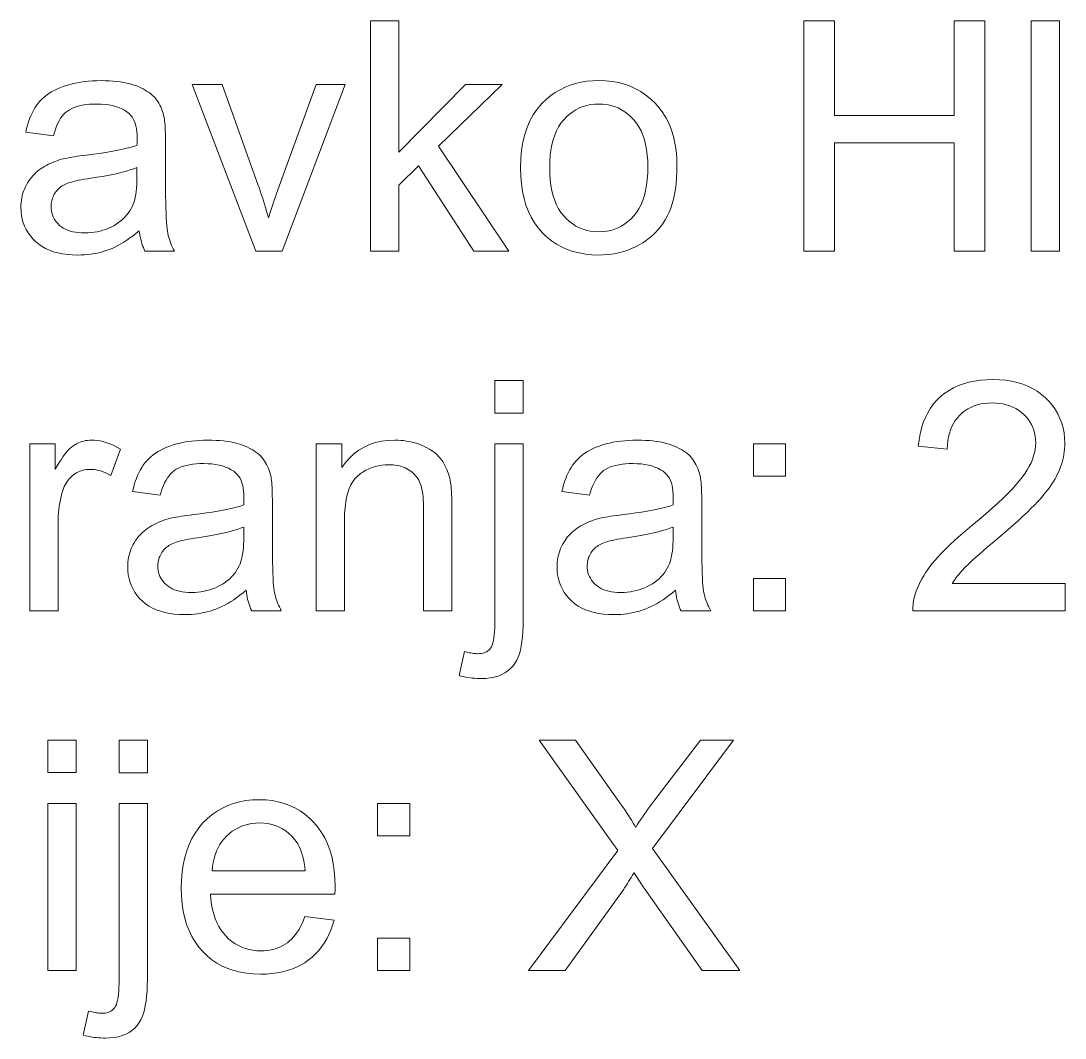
# Model space of a CAD drawing. Extents: x -99 to 297, y 0 to 420.
# Drawn here: x -71.2 to -55.33, y 55.43 to 70.88 of the extents above; entities that cross this region are included whole.
import ezdxf

# ---------------------------------------------------------------- set-up
doc = ezdxf.new("R2010")
doc.units = 0

msp = doc.modelspace()

# ---------------------------------------------------------------- linework, layer by layer
at = {"color": 7, "lineweight": 13}
for points in [[(-65.887, 67.381), (-65.887, 70.881), (-65.457, 70.881), (-65.457, 68.885), (-64.44, 69.917), (-63.884, 69.917), (-64.853, 68.976), (-63.786, 67.381), (-64.316, 67.381), (-65.154, 68.678), (-65.457, 68.386), (-65.457, 67.381)], [(-59.298, 67.381), (-59.298, 70.881), (-58.834, 70.881), (-58.834, 69.444), (-57.015, 69.444), (-57.015, 70.881), (-56.552, 70.881), (-56.552, 67.381), (-57.015, 67.381), (-57.015, 69.031), (-58.834, 69.031), (-58.834, 67.381)], [(-55.845, 67.381), (-55.845, 70.881), (-55.416, 70.881), (-55.416, 67.381)], [(-69.399, 67.694), (-69.447, 67.655), (-69.494, 67.618), (-69.541, 67.583), (-69.587, 67.551), (-69.633, 67.521), (-69.679, 67.493), (-69.724, 67.468), (-69.769, 67.446), (-69.814, 67.425), (-69.859, 67.407), (-69.903, 67.392), (-69.948, 67.377), (-69.994, 67.365), (-70.04, 67.354), (-70.087, 67.345), (-70.135, 67.337), (-70.184, 67.331), (-70.232, 67.327), (-70.282, 67.325), (-70.332, 67.324), (-70.414, 67.326), (-70.492, 67.332), (-70.566, 67.342), (-70.636, 67.357), (-70.702, 67.375), (-70.764, 67.397), (-70.823, 67.424), (-70.877, 67.455), (-70.928, 67.489), (-70.975, 67.528), (-71.017, 67.57), (-71.055, 67.614), (-71.089, 67.661), (-71.118, 67.71), (-71.143, 67.761), (-71.163, 67.814), (-71.179, 67.869), (-71.19, 67.927), (-71.197, 67.987), (-71.199, 68.05), (-71.198, 68.087), (-71.196, 68.123), (-71.191, 68.159), (-71.186, 68.194), (-71.178, 68.228), (-71.169, 68.262), (-71.158, 68.295), (-71.145, 68.327), (-71.13, 68.359), (-71.114, 68.39), (-71.097, 68.42), (-71.078, 68.449), (-71.059, 68.477), (-71.038, 68.503), (-71.016, 68.529), (-70.994, 68.553), (-70.97, 68.576), (-70.945, 68.597), (-70.919, 68.618), (-70.892, 68.637), (-70.864, 68.655), (-70.836, 68.672), (-70.807, 68.689), (-70.777, 68.704), (-70.746, 68.719), (-70.715, 68.732), (-70.683, 68.745), (-70.65, 68.757), (-70.617, 68.768), (-70.583, 68.778), (-70.557, 68.785), (-70.527, 68.791), (-70.496, 68.798), (-70.461, 68.804), (-70.424, 68.811), (-70.385, 68.817), (-70.343, 68.824), (-70.298, 68.83), (-70.251, 68.836), (-70.201, 68.842), (-70.1, 68.855), (-70.004, 68.868), (-69.914, 68.882), (-69.829, 68.896), (-69.749, 68.91), (-69.675, 68.925), (-69.607, 68.941), (-69.544, 68.957), (-69.487, 68.973), (-69.435, 68.99), (-69.434, 69.007), (-69.434, 69.023), (-69.434, 69.038), (-69.433, 69.051), (-69.433, 69.063), (-69.433, 69.073), (-69.433, 69.082), (-69.432, 69.09), (-69.432, 69.097), (-69.432, 69.103), (-69.434, 69.154), (-69.437, 69.201), (-69.443, 69.246), (-69.452, 69.288), (-69.463, 69.326), (-69.476, 69.362), (-69.492, 69.394), (-69.51, 69.423), (-69.531, 69.45), (-69.554, 69.473), (-69.589, 69.5), (-69.626, 69.525), (-69.667, 69.547), (-69.712, 69.566), (-69.759, 69.582), (-69.809, 69.595), (-69.863, 69.605), (-69.92, 69.612), (-69.98, 69.617), (-70.044, 69.618), (-70.103, 69.617), (-70.158, 69.614), (-70.211, 69.609), (-70.261, 69.601), (-70.307, 69.592), (-70.35, 69.58), (-70.39, 69.566), (-70.427, 69.55), (-70.461, 69.532), (-70.491, 69.512), (-70.519, 69.489), (-70.546, 69.463), (-70.571, 69.434), (-70.595, 69.401), (-70.617, 69.365), (-70.637, 69.326), (-70.657, 69.283), (-70.674, 69.237), (-70.69, 69.188), (-70.705, 69.136), (-71.125, 69.193), (-71.113, 69.246), (-71.099, 69.297), (-71.084, 69.346), (-71.067, 69.393), (-71.049, 69.437), (-71.03, 69.48), (-71.009, 69.52), (-70.986, 69.558), (-70.962, 69.595), (-70.936, 69.629), (-70.909, 69.661), (-70.879, 69.692), (-70.847, 69.722), (-70.813, 69.75), (-70.776, 69.776), (-70.737, 69.801), (-70.695, 69.824), (-70.651, 69.846), (-70.605, 69.866), (-70.557, 69.884), (-70.506, 69.901), (-70.454, 69.917), (-70.401, 69.93), (-70.346, 69.942), (-70.289, 69.952), (-70.231, 69.96), (-70.171, 69.966), (-70.109, 69.97), (-70.046, 69.973), (-69.981, 69.974), (-69.918, 69.973), (-69.856, 69.971), (-69.798, 69.967), (-69.741, 69.962), (-69.687, 69.955), (-69.636, 69.947), (-69.587, 69.937), (-69.54, 69.925), (-69.496, 69.912), (-69.454, 69.898), (-69.414, 69.882), (-69.377, 69.865), (-69.342, 69.848), (-69.309, 69.83), (-69.278, 69.811), (-69.249, 69.792), (-69.222, 69.771), (-69.198, 69.75), (-69.176, 69.728), (-69.155, 69.705), (-69.137, 69.682), (-69.12, 69.657), (-69.103, 69.63), (-69.088, 69.603), (-69.074, 69.574), (-69.061, 69.545), (-69.05, 69.513), (-69.039, 69.481), (-69.03, 69.448), (-69.022, 69.413), (-69.018, 69.389), (-69.014, 69.362), (-69.011, 69.331), (-69.008, 69.297), (-69.006, 69.259), (-69.004, 69.218), (-69.002, 69.173), (-69.001, 69.124), (-69, 69.072), (-69, 69.017), (-69, 68.444), (-69, 68.328), (-68.999, 68.222), (-68.998, 68.124), (-68.996, 68.035), (-68.993, 67.955), (-68.99, 67.883), (-68.987, 67.821), (-68.983, 67.767), (-68.978, 67.722), (-68.973, 67.686), (-68.967, 67.654), (-68.96, 67.623), (-68.951, 67.592), (-68.942, 67.561), (-68.932, 67.53), (-68.921, 67.5), (-68.908, 67.47), (-68.894, 67.44), (-68.88, 67.41), (-68.864, 67.381), (-69.313, 67.381), (-69.326, 67.408), (-69.338, 67.437), (-69.349, 67.466), (-69.359, 67.495), (-69.368, 67.526), (-69.376, 67.558), (-69.383, 67.591), (-69.389, 67.624), (-69.395, 67.659)], [(-67.63, 67.381), (-68.594, 69.917), (-68.141, 69.917), (-67.596, 68.398), (-67.579, 68.349), (-67.562, 68.299), (-67.545, 68.249), (-67.528, 68.199), (-67.512, 68.148), (-67.496, 68.096), (-67.48, 68.045), (-67.464, 67.993), (-67.449, 67.94), (-67.434, 67.887), (-67.422, 67.928), (-67.409, 67.971), (-67.396, 68.015), (-67.381, 68.061), (-67.365, 68.108), (-67.349, 68.157), (-67.332, 68.208), (-67.313, 68.26), (-67.294, 68.314), (-67.274, 68.37), (-66.711, 69.917), (-66.269, 69.917), (-67.229, 67.381)], [(-63.605, 68.649), (-63.601, 68.786), (-63.589, 68.916), (-63.569, 69.039), (-63.542, 69.154), (-63.507, 69.262), (-63.464, 69.363), (-63.413, 69.456), (-63.354, 69.542), (-63.287, 69.621), (-63.213, 69.692), (-63.146, 69.746), (-63.077, 69.794), (-63.004, 69.836), (-62.928, 69.873), (-62.85, 69.904), (-62.769, 69.929), (-62.685, 69.949), (-62.598, 69.963), (-62.508, 69.971), (-62.416, 69.974), (-62.313, 69.971), (-62.214, 69.96), (-62.119, 69.943), (-62.028, 69.919), (-61.941, 69.888), (-61.857, 69.851), (-61.777, 69.806), (-61.701, 69.755), (-61.629, 69.696), (-61.561, 69.631), (-61.498, 69.56), (-61.441, 69.484), (-61.392, 69.402), (-61.349, 69.315), (-61.312, 69.223), (-61.282, 69.126), (-61.259, 69.024), (-61.242, 68.916), (-61.232, 68.803), (-61.229, 68.685), (-61.231, 68.589), (-61.235, 68.497), (-61.242, 68.41), (-61.253, 68.327), (-61.266, 68.248), (-61.282, 68.173), (-61.301, 68.102), (-61.323, 68.035), (-61.348, 67.973), (-61.376, 67.915), (-61.407, 67.86), (-61.44, 67.808), (-61.476, 67.758), (-61.515, 67.71), (-61.556, 67.666), (-61.6, 67.623), (-61.647, 67.584), (-61.696, 67.546), (-61.749, 67.511), (-61.803, 67.479), (-61.86, 67.45), (-61.918, 67.423), (-61.976, 67.4), (-62.036, 67.38), (-62.097, 67.363), (-62.158, 67.349), (-62.221, 67.338), (-62.285, 67.33), (-62.35, 67.325), (-62.416, 67.324), (-62.52, 67.327), (-62.62, 67.338), (-62.717, 67.355), (-62.809, 67.379), (-62.897, 67.409), (-62.981, 67.447), (-63.061, 67.491), (-63.137, 67.542), (-63.209, 67.6), (-63.276, 67.665), (-63.339, 67.737), (-63.395, 67.814), (-63.444, 67.897), (-63.486, 67.987), (-63.523, 68.082), (-63.552, 68.183), (-63.575, 68.291), (-63.591, 68.404), (-63.601, 68.524)], [(-63.163, 68.649), (-63.161, 68.554), (-63.154, 68.464), (-63.144, 68.379), (-63.129, 68.298), (-63.11, 68.223), (-63.086, 68.153), (-63.059, 68.087), (-63.027, 68.026), (-62.991, 67.971), (-62.95, 67.92), (-62.907, 67.874), (-62.861, 67.832), (-62.813, 67.796), (-62.763, 67.765), (-62.711, 67.738), (-62.656, 67.716), (-62.599, 67.699), (-62.54, 67.687), (-62.479, 67.68), (-62.416, 67.677), (-62.353, 67.68), (-62.292, 67.687), (-62.233, 67.699), (-62.177, 67.716), (-62.123, 67.738), (-62.07, 67.765), (-62.02, 67.797), (-61.973, 67.833), (-61.927, 67.875), (-61.883, 67.921), (-61.843, 67.972), (-61.807, 68.028), (-61.775, 68.09), (-61.747, 68.156), (-61.724, 68.228), (-61.705, 68.305), (-61.69, 68.387), (-61.679, 68.474), (-61.673, 68.566), (-61.671, 68.663), (-61.673, 68.755), (-61.679, 68.842), (-61.69, 68.925), (-61.705, 69.003), (-61.724, 69.077), (-61.748, 69.146), (-61.775, 69.21), (-61.808, 69.27), (-61.844, 69.325), (-61.884, 69.376), (-61.928, 69.422), (-61.974, 69.463), (-62.022, 69.5), (-62.072, 69.531), (-62.124, 69.558), (-62.178, 69.579), (-62.234, 69.596), (-62.293, 69.609), (-62.353, 69.616), (-62.416, 69.618), (-62.479, 69.616), (-62.54, 69.609), (-62.599, 69.597), (-62.656, 69.58), (-62.711, 69.558), (-62.763, 69.531), (-62.813, 69.5), (-62.861, 69.464), (-62.907, 69.423), (-62.95, 69.377), (-62.991, 69.326), (-63.027, 69.271), (-63.059, 69.21), (-63.086, 69.145), (-63.11, 69.075), (-63.129, 68.999), (-63.144, 68.919), (-63.154, 68.834), (-63.161, 68.744)], [(-69.435, 68.654), (-69.484, 68.635), (-69.538, 68.617), (-69.596, 68.599), (-69.659, 68.582), (-69.727, 68.565), (-69.8, 68.549), (-69.877, 68.534), (-69.959, 68.519), (-70.045, 68.505), (-70.137, 68.491), (-70.188, 68.484), (-70.236, 68.476), (-70.282, 68.468), (-70.324, 68.459), (-70.363, 68.451), (-70.399, 68.442), (-70.432, 68.433), (-70.461, 68.424), (-70.488, 68.415), (-70.511, 68.405), (-70.533, 68.395), (-70.553, 68.385), (-70.573, 68.373), (-70.591, 68.36), (-70.609, 68.347), (-70.625, 68.332), (-70.641, 68.317), (-70.655, 68.301), (-70.669, 68.284), (-70.681, 68.266), (-70.692, 68.247), (-70.702, 68.228), (-70.711, 68.209), (-70.719, 68.189), (-70.726, 68.169), (-70.731, 68.148), (-70.735, 68.127), (-70.738, 68.106), (-70.74, 68.084), (-70.741, 68.062), (-70.739, 68.028), (-70.735, 67.995), (-70.729, 67.964), (-70.72, 67.933), (-70.708, 67.904), (-70.694, 67.876), (-70.677, 67.849), (-70.657, 67.823), (-70.635, 67.799), (-70.611, 67.775), (-70.583, 67.753), (-70.554, 67.734), (-70.522, 67.717), (-70.487, 67.702), (-70.45, 67.689), (-70.411, 67.679), (-70.369, 67.671), (-70.325, 67.665), (-70.279, 67.662), (-70.23, 67.661), (-70.181, 67.662), (-70.133, 67.665), (-70.086, 67.67), (-70.04, 67.678), (-69.995, 67.688), (-69.952, 67.7), (-69.909, 67.714), (-69.868, 67.73), (-69.827, 67.749), (-69.788, 67.769), (-69.75, 67.792), (-69.715, 67.816), (-69.681, 67.842), (-69.65, 67.869), (-69.62, 67.898), (-69.593, 67.928), (-69.568, 67.96), (-69.544, 67.994), (-69.523, 68.03), (-69.504, 68.066), (-69.491, 68.097), (-69.479, 68.13), (-69.469, 68.166), (-69.46, 68.205), (-69.452, 68.247), (-69.446, 68.291), (-69.441, 68.338), (-69.438, 68.388), (-69.435, 68.441), (-69.435, 68.496)], [(-63.994, 64.92), (-63.994, 65.419), (-63.564, 65.419), (-63.564, 64.92)], [(-55.33, 62.332), (-55.33, 61.919), (-57.643, 61.919), (-57.644, 61.95), (-57.643, 61.98), (-57.641, 62.011), (-57.637, 62.041), (-57.633, 62.071), (-57.627, 62.101), (-57.621, 62.13), (-57.613, 62.159), (-57.603, 62.188), (-57.593, 62.217), (-57.574, 62.264), (-57.553, 62.311), (-57.53, 62.358), (-57.505, 62.405), (-57.478, 62.452), (-57.449, 62.498), (-57.417, 62.545), (-57.384, 62.591), (-57.348, 62.637), (-57.31, 62.683), (-57.269, 62.729), (-57.225, 62.777), (-57.178, 62.827), (-57.127, 62.878), (-57.072, 62.93), (-57.014, 62.984), (-56.953, 63.039), (-56.888, 63.095), (-56.82, 63.153), (-56.748, 63.213), (-56.637, 63.304), (-56.534, 63.392), (-56.439, 63.476), (-56.351, 63.556), (-56.27, 63.632), (-56.196, 63.704), (-56.13, 63.773), (-56.072, 63.837), (-56.021, 63.897), (-55.977, 63.954), (-55.939, 64.008), (-55.905, 64.062), (-55.874, 64.115), (-55.848, 64.168), (-55.826, 64.22), (-55.808, 64.271), (-55.794, 64.322), (-55.784, 64.372), (-55.778, 64.422), (-55.776, 64.471), (-55.778, 64.521), (-55.783, 64.57), (-55.793, 64.617), (-55.805, 64.663), (-55.822, 64.706), (-55.842, 64.749), (-55.866, 64.789), (-55.893, 64.828), (-55.924, 64.866), (-55.959, 64.902), (-55.996, 64.935), (-56.036, 64.965), (-56.078, 64.991), (-56.123, 65.014), (-56.169, 65.033), (-56.218, 65.049), (-56.269, 65.062), (-56.322, 65.07), (-56.377, 65.076), (-56.435, 65.077), (-56.496, 65.075), (-56.554, 65.07), (-56.61, 65.061), (-56.664, 65.048), (-56.714, 65.031), (-56.763, 65.01), (-56.809, 64.986), (-56.852, 64.958), (-56.893, 64.927), (-56.932, 64.891), (-56.967, 64.852), (-56.999, 64.811), (-57.027, 64.767), (-57.051, 64.719), (-57.072, 64.669), (-57.089, 64.616), (-57.102, 64.56), (-57.112, 64.501), (-57.118, 64.44), (-57.12, 64.375), (-57.562, 64.421), (-57.55, 64.517), (-57.534, 64.609), (-57.512, 64.696), (-57.486, 64.779), (-57.454, 64.856), (-57.417, 64.929), (-57.376, 64.997), (-57.329, 65.061), (-57.277, 65.12), (-57.221, 65.174), (-57.159, 65.223), (-57.094, 65.267), (-57.025, 65.306), (-56.951, 65.34), (-56.874, 65.368), (-56.792, 65.392), (-56.707, 65.41), (-56.617, 65.423), (-56.523, 65.43), (-56.426, 65.433), (-56.327, 65.43), (-56.232, 65.422), (-56.142, 65.408), (-56.056, 65.388), (-55.974, 65.363), (-55.897, 65.333), (-55.823, 65.296), (-55.754, 65.254), (-55.689, 65.207), (-55.628, 65.154), (-55.572, 65.097), (-55.522, 65.037), (-55.478, 64.974), (-55.44, 64.909), (-55.408, 64.841), (-55.381, 64.77), (-55.361, 64.697), (-55.346, 64.621), (-55.337, 64.543), (-55.334, 64.461), (-55.335, 64.419), (-55.338, 64.378), (-55.342, 64.336), (-55.348, 64.294), (-55.356, 64.253), (-55.365, 64.212), (-55.377, 64.171), (-55.389, 64.13), (-55.404, 64.089), (-55.42, 64.048), (-55.439, 64.008), (-55.459, 63.966), (-55.482, 63.925), (-55.507, 63.883), (-55.535, 63.84), (-55.564, 63.797), (-55.596, 63.754), (-55.631, 63.71), (-55.667, 63.666), (-55.706, 63.621), (-55.748, 63.574), (-55.796, 63.525), (-55.849, 63.471), (-55.907, 63.415), (-55.971, 63.355), (-56.04, 63.292), (-56.114, 63.225), (-56.194, 63.155), (-56.278, 63.082), (-56.368, 63.005), (-56.443, 62.942), (-56.512, 62.884), (-56.575, 62.829), (-56.633, 62.779), (-56.686, 62.733), (-56.733, 62.691), (-56.774, 62.653), (-56.81, 62.619), (-56.84, 62.59), (-56.865, 62.565), (-56.886, 62.541), (-56.907, 62.518), (-56.927, 62.495), (-56.947, 62.472), (-56.965, 62.448), (-56.983, 62.425), (-57, 62.402), (-57.016, 62.379), (-57.032, 62.355), (-57.046, 62.332)], [(-71.063, 61.919), (-71.063, 64.454), (-70.676, 64.454), (-70.676, 64.07), (-70.647, 64.122), (-70.618, 64.17), (-70.589, 64.215), (-70.561, 64.256), (-70.534, 64.294), (-70.507, 64.327), (-70.48, 64.357), (-70.454, 64.384), (-70.428, 64.407), (-70.403, 64.426), (-70.378, 64.442), (-70.352, 64.457), (-70.325, 64.469), (-70.299, 64.481), (-70.271, 64.49), (-70.243, 64.498), (-70.215, 64.504), (-70.186, 64.508), (-70.157, 64.511), (-70.127, 64.512), (-70.084, 64.51), (-70.04, 64.506), (-69.996, 64.499), (-69.952, 64.489), (-69.908, 64.477), (-69.864, 64.462), (-69.819, 64.444), (-69.775, 64.423), (-69.73, 64.399), (-69.685, 64.373), (-69.833, 63.974), (-69.865, 63.992), (-69.896, 64.008), (-69.928, 64.022), (-69.96, 64.034), (-69.991, 64.044), (-70.023, 64.053), (-70.054, 64.059), (-70.086, 64.064), (-70.117, 64.067), (-70.149, 64.067), (-70.176, 64.067), (-70.204, 64.064), (-70.231, 64.06), (-70.257, 64.054), (-70.282, 64.046), (-70.307, 64.037), (-70.332, 64.026), (-70.356, 64.013), (-70.379, 63.999), (-70.402, 63.983), (-70.423, 63.965), (-70.444, 63.946), (-70.463, 63.926), (-70.481, 63.904), (-70.498, 63.882), (-70.513, 63.857), (-70.527, 63.832), (-70.54, 63.805), (-70.551, 63.777), (-70.562, 63.748), (-70.575, 63.701), (-70.587, 63.654), (-70.598, 63.606), (-70.607, 63.557), (-70.615, 63.508), (-70.622, 63.457), (-70.627, 63.406), (-70.63, 63.353), (-70.633, 63.3), (-70.633, 63.246), (-70.633, 61.919)], [(-67.775, 62.232), (-67.823, 62.192), (-67.87, 62.155), (-67.917, 62.12), (-67.964, 62.088), (-68.01, 62.058), (-68.056, 62.031), (-68.101, 62.006), (-68.146, 61.983), (-68.191, 61.963), (-68.235, 61.945), (-68.28, 61.929), (-68.325, 61.915), (-68.37, 61.902), (-68.417, 61.892), (-68.464, 61.882), (-68.512, 61.875), (-68.56, 61.869), (-68.609, 61.865), (-68.659, 61.862), (-68.709, 61.861), (-68.791, 61.863), (-68.868, 61.87), (-68.942, 61.88), (-69.012, 61.894), (-69.078, 61.912), (-69.141, 61.935), (-69.199, 61.961), (-69.254, 61.992), (-69.304, 62.027), (-69.351, 62.066), (-69.394, 62.108), (-69.432, 62.152), (-69.466, 62.198), (-69.495, 62.247), (-69.52, 62.298), (-69.54, 62.351), (-69.555, 62.407), (-69.567, 62.465), (-69.573, 62.525), (-69.576, 62.587), (-69.575, 62.624), (-69.572, 62.66), (-69.568, 62.696), (-69.562, 62.731), (-69.554, 62.765), (-69.545, 62.799), (-69.534, 62.832), (-69.521, 62.865), (-69.507, 62.896), (-69.491, 62.927), (-69.473, 62.958), (-69.455, 62.987), (-69.435, 63.014), (-69.415, 63.041), (-69.393, 63.066), (-69.37, 63.09), (-69.346, 63.113), (-69.322, 63.135), (-69.296, 63.155), (-69.269, 63.175), (-69.241, 63.193), (-69.213, 63.21), (-69.183, 63.226), (-69.153, 63.242), (-69.123, 63.256), (-69.092, 63.27), (-69.06, 63.283), (-69.027, 63.294), (-68.994, 63.305), (-68.96, 63.315), (-68.933, 63.322), (-68.904, 63.329), (-68.872, 63.335), (-68.838, 63.342), (-68.801, 63.348), (-68.761, 63.355), (-68.719, 63.361), (-68.675, 63.367), (-68.627, 63.374), (-68.578, 63.38), (-68.476, 63.393), (-68.38, 63.406), (-68.29, 63.419), (-68.205, 63.433), (-68.126, 63.448), (-68.052, 63.463), (-67.984, 63.478), (-67.921, 63.494), (-67.863, 63.511), (-67.811, 63.528), (-67.811, 63.545), (-67.81, 63.561), (-67.81, 63.575), (-67.81, 63.588), (-67.81, 63.6), (-67.809, 63.611), (-67.809, 63.62), (-67.809, 63.628), (-67.809, 63.635), (-67.809, 63.64), (-67.81, 63.691), (-67.814, 63.739), (-67.82, 63.784), (-67.828, 63.825), (-67.839, 63.864), (-67.853, 63.899), (-67.869, 63.932), (-67.887, 63.961), (-67.908, 63.987), (-67.931, 64.01), (-67.965, 64.038), (-68.003, 64.063), (-68.044, 64.084), (-68.088, 64.103), (-68.135, 64.119), (-68.186, 64.132), (-68.24, 64.143), (-68.297, 64.15), (-68.357, 64.154), (-68.42, 64.156), (-68.479, 64.155), (-68.535, 64.152), (-68.588, 64.146), (-68.637, 64.139), (-68.684, 64.129), (-68.727, 64.118), (-68.767, 64.104), (-68.804, 64.088), (-68.837, 64.07), (-68.868, 64.05), (-68.896, 64.027), (-68.923, 64.001), (-68.948, 63.971), (-68.971, 63.938), (-68.993, 63.902), (-69.014, 63.863), (-69.033, 63.821), (-69.051, 63.775), (-69.067, 63.726), (-69.081, 63.674), (-69.502, 63.731), (-69.489, 63.784), (-69.476, 63.835), (-69.461, 63.883), (-69.444, 63.93), (-69.426, 63.975), (-69.406, 64.017), (-69.385, 64.058), (-69.363, 64.096), (-69.339, 64.132), (-69.313, 64.167), (-69.286, 64.199), (-69.256, 64.23), (-69.224, 64.259), (-69.189, 64.287), (-69.152, 64.313), (-69.113, 64.338), (-69.072, 64.361), (-69.028, 64.383), (-68.982, 64.403), (-68.933, 64.422), (-68.883, 64.439), (-68.831, 64.454), (-68.777, 64.468), (-68.722, 64.479), (-68.665, 64.489), (-68.607, 64.497), (-68.547, 64.503), (-68.486, 64.508), (-68.423, 64.511), (-68.358, 64.512), (-68.294, 64.511), (-68.233, 64.508), (-68.174, 64.505), (-68.118, 64.499), (-68.064, 64.492), (-68.012, 64.484), (-67.963, 64.474), (-67.916, 64.463), (-67.872, 64.45), (-67.83, 64.435), (-67.791, 64.419), (-67.754, 64.403), (-67.718, 64.386), (-67.685, 64.368), (-67.654, 64.349), (-67.626, 64.329), (-67.599, 64.309), (-67.574, 64.288), (-67.552, 64.266), (-67.532, 64.243), (-67.513, 64.219), (-67.496, 64.194), (-67.48, 64.168), (-67.465, 64.141), (-67.451, 64.112), (-67.438, 64.082), (-67.426, 64.051), (-67.416, 64.019), (-67.406, 63.985), (-67.398, 63.95), (-67.394, 63.927), (-67.391, 63.899), (-67.387, 63.869), (-67.385, 63.834), (-67.382, 63.796), (-67.38, 63.755), (-67.379, 63.71), (-67.378, 63.662), (-67.377, 63.61), (-67.377, 63.554), (-67.377, 62.981), (-67.377, 62.866), (-67.376, 62.759), (-67.374, 62.661), (-67.372, 62.572), (-67.37, 62.492), (-67.367, 62.421), (-67.363, 62.358), (-67.359, 62.304), (-67.355, 62.259), (-67.349, 62.223), (-67.343, 62.192), (-67.336, 62.16), (-67.328, 62.129), (-67.319, 62.098), (-67.308, 62.068), (-67.297, 62.037), (-67.285, 62.007), (-67.271, 61.978), (-67.256, 61.948), (-67.241, 61.919), (-67.69, 61.919), (-67.702, 61.946), (-67.714, 61.974), (-67.725, 62.003), (-67.735, 62.033), (-67.744, 62.064), (-67.753, 62.096), (-67.76, 62.128), (-67.766, 62.162), (-67.771, 62.196)], [(-66.711, 61.919), (-66.711, 64.454), (-66.324, 64.454), (-66.324, 64.094), (-66.266, 64.173), (-66.202, 64.244), (-66.134, 64.307), (-66.061, 64.361), (-65.983, 64.407), (-65.899, 64.445), (-65.811, 64.474), (-65.718, 64.495), (-65.62, 64.507), (-65.517, 64.512), (-65.471, 64.511), (-65.427, 64.508), (-65.383, 64.504), (-65.34, 64.498), (-65.297, 64.491), (-65.255, 64.482), (-65.214, 64.471), (-65.174, 64.459), (-65.134, 64.445), (-65.096, 64.429), (-65.058, 64.412), (-65.023, 64.394), (-64.989, 64.375), (-64.957, 64.355), (-64.928, 64.334), (-64.9, 64.312), (-64.874, 64.289), (-64.85, 64.265), (-64.828, 64.239), (-64.808, 64.213), (-64.789, 64.186), (-64.772, 64.158), (-64.756, 64.128), (-64.741, 64.098), (-64.727, 64.067), (-64.714, 64.035), (-64.702, 64.001), (-64.692, 63.967), (-64.682, 63.932), (-64.674, 63.896), (-64.67, 63.87), (-64.666, 63.841), (-64.662, 63.808), (-64.659, 63.771), (-64.656, 63.731), (-64.654, 63.688), (-64.652, 63.641), (-64.651, 63.59), (-64.651, 63.536), (-64.65, 63.478), (-64.65, 61.919), (-65.08, 61.919), (-65.08, 63.461), (-65.081, 63.512), (-65.082, 63.561), (-65.085, 63.607), (-65.088, 63.65), (-65.093, 63.691), (-65.098, 63.728), (-65.105, 63.764), (-65.112, 63.796), (-65.121, 63.826), (-65.13, 63.854), (-65.141, 63.879), (-65.153, 63.904), (-65.167, 63.927), (-65.183, 63.949), (-65.2, 63.971), (-65.218, 63.991), (-65.238, 64.01), (-65.26, 64.028), (-65.283, 64.045), (-65.308, 64.061), (-65.334, 64.076), (-65.361, 64.089), (-65.389, 64.101), (-65.417, 64.111), (-65.447, 64.12), (-65.477, 64.127), (-65.509, 64.132), (-65.541, 64.136), (-65.574, 64.138), (-65.608, 64.139), (-65.662, 64.137), (-65.714, 64.132), (-65.766, 64.123), (-65.815, 64.111), (-65.863, 64.096), (-65.91, 64.076), (-65.955, 64.054), (-65.999, 64.028), (-66.041, 63.998), (-66.082, 63.965), (-66.119, 63.927), (-66.153, 63.883), (-66.183, 63.832), (-66.209, 63.775), (-66.231, 63.712), (-66.249, 63.643), (-66.263, 63.568), (-66.273, 63.486), (-66.279, 63.398), (-66.281, 63.303), (-66.281, 61.919)], [(-64.538, 60.935), (-64.457, 61.3), (-64.432, 61.294), (-64.408, 61.288), (-64.385, 61.283), (-64.363, 61.279), (-64.342, 61.275), (-64.322, 61.272), (-64.303, 61.27), (-64.286, 61.268), (-64.269, 61.267), (-64.254, 61.267), (-64.228, 61.268), (-64.204, 61.27), (-64.181, 61.275), (-64.16, 61.281), (-64.139, 61.289), (-64.12, 61.298), (-64.103, 61.31), (-64.087, 61.323), (-64.072, 61.338), (-64.058, 61.354), (-64.046, 61.374), (-64.035, 61.399), (-64.025, 61.43), (-64.017, 61.466), (-64.01, 61.507), (-64.004, 61.553), (-64, 61.604), (-63.996, 61.661), (-63.994, 61.723), (-63.994, 61.79), (-63.994, 64.454), (-63.564, 64.454), (-63.564, 61.78), (-63.565, 61.69), (-63.569, 61.604), (-63.575, 61.525), (-63.584, 61.451), (-63.594, 61.383), (-63.608, 61.321), (-63.624, 61.264), (-63.642, 61.213), (-63.663, 61.168), (-63.686, 61.129), (-63.719, 61.083), (-63.756, 61.043), (-63.797, 61.007), (-63.843, 60.976), (-63.892, 60.949), (-63.946, 60.928), (-64.004, 60.911), (-64.065, 60.899), (-64.131, 60.892), (-64.201, 60.89), (-64.236, 60.89), (-64.271, 60.892), (-64.305, 60.894), (-64.339, 60.897), (-64.373, 60.901), (-64.406, 60.906), (-64.44, 60.912), (-64.473, 60.919), (-64.506, 60.927)], [(-61.251, 62.232), (-61.298, 62.192), (-61.345, 62.155), (-61.392, 62.12), (-61.439, 62.088), (-61.485, 62.058), (-61.531, 62.031), (-61.576, 62.006), (-61.621, 61.983), (-61.666, 61.963), (-61.71, 61.945), (-61.755, 61.929), (-61.8, 61.915), (-61.846, 61.902), (-61.892, 61.892), (-61.939, 61.882), (-61.987, 61.875), (-62.035, 61.869), (-62.084, 61.865), (-62.134, 61.862), (-62.184, 61.861), (-62.266, 61.863), (-62.343, 61.87), (-62.417, 61.88), (-62.487, 61.894), (-62.554, 61.912), (-62.616, 61.935), (-62.674, 61.961), (-62.729, 61.992), (-62.779, 62.027), (-62.826, 62.066), (-62.869, 62.108), (-62.907, 62.152), (-62.941, 62.198), (-62.97, 62.247), (-62.995, 62.298), (-63.015, 62.351), (-63.031, 62.407), (-63.042, 62.465), (-63.048, 62.525), (-63.051, 62.587), (-63.05, 62.624), (-63.047, 62.66), (-63.043, 62.696), (-63.037, 62.731), (-63.03, 62.765), (-63.02, 62.799), (-63.009, 62.832), (-62.996, 62.865), (-62.982, 62.896), (-62.966, 62.927), (-62.948, 62.958), (-62.93, 62.987), (-62.91, 63.014), (-62.89, 63.041), (-62.868, 63.066), (-62.845, 63.09), (-62.822, 63.113), (-62.797, 63.135), (-62.771, 63.155), (-62.744, 63.175), (-62.716, 63.193), (-62.688, 63.21), (-62.658, 63.226), (-62.629, 63.242), (-62.598, 63.256), (-62.567, 63.27), (-62.535, 63.283), (-62.502, 63.294), (-62.469, 63.305), (-62.435, 63.315), (-62.408, 63.322), (-62.379, 63.329), (-62.347, 63.335), (-62.313, 63.342), (-62.276, 63.348), (-62.237, 63.355), (-62.194, 63.361), (-62.15, 63.367), (-62.103, 63.374), (-62.053, 63.38), (-61.951, 63.393), (-61.856, 63.406), (-61.765, 63.419), (-61.68, 63.433), (-61.601, 63.448), (-61.527, 63.463), (-61.459, 63.478), (-61.396, 63.494), (-61.338, 63.511), (-61.286, 63.528), (-61.286, 63.545), (-61.286, 63.561), (-61.285, 63.575), (-61.285, 63.588), (-61.285, 63.6), (-61.284, 63.611), (-61.284, 63.62), (-61.284, 63.628), (-61.284, 63.635), (-61.284, 63.64), (-61.285, 63.691), (-61.289, 63.739), (-61.295, 63.784), (-61.303, 63.825), (-61.314, 63.864), (-61.328, 63.899), (-61.344, 63.932), (-61.362, 63.961), (-61.383, 63.987), (-61.406, 64.01), (-61.44, 64.038), (-61.478, 64.063), (-61.519, 64.084), (-61.563, 64.103), (-61.61, 64.119), (-61.661, 64.132), (-61.715, 64.143), (-61.772, 64.15), (-61.832, 64.154), (-61.895, 64.156), (-61.954, 64.155), (-62.01, 64.152), (-62.063, 64.146), (-62.112, 64.139), (-62.159, 64.129), (-62.202, 64.118), (-62.242, 64.104), (-62.279, 64.088), (-62.312, 64.07), (-62.343, 64.05), (-62.371, 64.027), (-62.398, 64.001), (-62.423, 63.971), (-62.446, 63.938), (-62.468, 63.902), (-62.489, 63.863), (-62.508, 63.821), (-62.526, 63.775), (-62.542, 63.726), (-62.557, 63.674), (-62.977, 63.731), (-62.965, 63.784), (-62.951, 63.835), (-62.936, 63.883), (-62.919, 63.93), (-62.901, 63.975), (-62.881, 64.017), (-62.86, 64.058), (-62.838, 64.096), (-62.814, 64.132), (-62.788, 64.167), (-62.761, 64.199), (-62.731, 64.23), (-62.699, 64.259), (-62.664, 64.287), (-62.628, 64.313), (-62.588, 64.338), (-62.547, 64.361), (-62.503, 64.383), (-62.457, 64.403), (-62.408, 64.422), (-62.358, 64.439), (-62.306, 64.454), (-62.252, 64.468), (-62.197, 64.479), (-62.141, 64.489), (-62.082, 64.497), (-62.022, 64.503), (-61.961, 64.508), (-61.898, 64.511), (-61.833, 64.512), (-61.769, 64.511), (-61.708, 64.508), (-61.649, 64.505), (-61.593, 64.499), (-61.539, 64.492), (-61.487, 64.484), (-61.438, 64.474), (-61.392, 64.463), (-61.347, 64.45), (-61.305, 64.435), (-61.266, 64.419), (-61.229, 64.403), (-61.193, 64.386), (-61.16, 64.368), (-61.129, 64.349), (-61.101, 64.329), (-61.074, 64.309), (-61.05, 64.288), (-61.027, 64.266), (-61.007, 64.243), (-60.989, 64.219), (-60.971, 64.194), (-60.955, 64.168), (-60.94, 64.141), (-60.926, 64.112), (-60.913, 64.082), (-60.901, 64.051), (-60.891, 64.019), (-60.882, 63.985), (-60.873, 63.95), (-60.869, 63.927), (-60.866, 63.899), (-60.862, 63.869), (-60.86, 63.834), (-60.857, 63.796), (-60.855, 63.755), (-60.854, 63.71), (-60.853, 63.662), (-60.852, 63.61), (-60.852, 63.554), (-60.852, 62.981), (-60.852, 62.866), (-60.851, 62.759), (-60.849, 62.661), (-60.847, 62.572), (-60.845, 62.492), (-60.842, 62.421), (-60.838, 62.358), (-60.834, 62.304), (-60.83, 62.259), (-60.824, 62.223), (-60.818, 62.192), (-60.811, 62.16), (-60.803, 62.129), (-60.794, 62.098), (-60.784, 62.068), (-60.772, 62.037), (-60.76, 62.007), (-60.746, 61.978), (-60.731, 61.948), (-60.716, 61.919), (-61.165, 61.919), (-61.178, 61.946), (-61.189, 61.974), (-61.2, 62.003), (-61.21, 62.033), (-61.22, 62.064), (-61.228, 62.096), (-61.235, 62.128), (-61.241, 62.162), (-61.246, 62.196)], [(-60.066, 63.965), (-60.066, 64.454), (-59.577, 64.454), (-59.577, 63.965)], [(-67.811, 63.191), (-67.86, 63.172), (-67.914, 63.154), (-67.973, 63.137), (-68.036, 63.119), (-68.104, 63.103), (-68.176, 63.087), (-68.253, 63.072), (-68.335, 63.057), (-68.422, 63.043), (-68.513, 63.029), (-68.565, 63.021), (-68.613, 63.013), (-68.658, 63.005), (-68.7, 62.997), (-68.739, 62.988), (-68.775, 62.98), (-68.808, 62.971), (-68.838, 62.962), (-68.865, 62.952), (-68.888, 62.943), (-68.91, 62.933), (-68.93, 62.922), (-68.949, 62.91), (-68.968, 62.898), (-68.985, 62.884), (-69.002, 62.87), (-69.017, 62.854), (-69.032, 62.838), (-69.045, 62.821), (-69.058, 62.803), (-69.069, 62.785), (-69.079, 62.766), (-69.088, 62.746), (-69.096, 62.727), (-69.102, 62.706), (-69.108, 62.686), (-69.112, 62.665), (-69.115, 62.643), (-69.117, 62.621), (-69.117, 62.599), (-69.116, 62.565), (-69.112, 62.533), (-69.106, 62.501), (-69.096, 62.471), (-69.085, 62.442), (-69.07, 62.414), (-69.053, 62.387), (-69.034, 62.361), (-69.012, 62.336), (-68.987, 62.313), (-68.96, 62.291), (-68.93, 62.271), (-68.898, 62.254), (-68.864, 62.239), (-68.827, 62.227), (-68.788, 62.216), (-68.746, 62.208), (-68.702, 62.203), (-68.655, 62.199), (-68.606, 62.198), (-68.557, 62.199), (-68.509, 62.202), (-68.462, 62.208), (-68.416, 62.215), (-68.372, 62.225), (-68.328, 62.237), (-68.286, 62.251), (-68.244, 62.268), (-68.204, 62.286), (-68.165, 62.307), (-68.127, 62.329), (-68.091, 62.353), (-68.058, 62.379), (-68.026, 62.406), (-67.997, 62.435), (-67.97, 62.466), (-67.944, 62.498), (-67.921, 62.532), (-67.9, 62.567), (-67.881, 62.604), (-67.867, 62.634), (-67.856, 62.668), (-67.845, 62.704), (-67.836, 62.743), (-67.829, 62.784), (-67.822, 62.829), (-67.818, 62.876), (-67.814, 62.926), (-67.812, 62.978), (-67.811, 63.034)], [(-61.286, 63.191), (-61.336, 63.172), (-61.389, 63.154), (-61.448, 63.137), (-61.511, 63.119), (-61.579, 63.103), (-61.651, 63.087), (-61.729, 63.072), (-61.81, 63.057), (-61.897, 63.043), (-61.988, 63.029), (-62.04, 63.021), (-62.088, 63.013), (-62.133, 63.005), (-62.175, 62.997), (-62.215, 62.988), (-62.25, 62.98), (-62.283, 62.971), (-62.313, 62.962), (-62.34, 62.952), (-62.363, 62.943), (-62.385, 62.933), (-62.405, 62.922), (-62.425, 62.91), (-62.443, 62.898), (-62.46, 62.884), (-62.477, 62.87), (-62.492, 62.854), (-62.507, 62.838), (-62.52, 62.821), (-62.533, 62.803), (-62.544, 62.785), (-62.554, 62.766), (-62.563, 62.746), (-62.571, 62.727), (-62.577, 62.706), (-62.583, 62.686), (-62.587, 62.665), (-62.59, 62.643), (-62.592, 62.621), (-62.592, 62.599), (-62.591, 62.565), (-62.587, 62.533), (-62.581, 62.501), (-62.572, 62.471), (-62.56, 62.442), (-62.545, 62.414), (-62.529, 62.387), (-62.509, 62.361), (-62.487, 62.336), (-62.462, 62.313), (-62.435, 62.291), (-62.405, 62.271), (-62.373, 62.254), (-62.339, 62.239), (-62.302, 62.227), (-62.263, 62.216), (-62.221, 62.208), (-62.177, 62.203), (-62.13, 62.199), (-62.081, 62.198), (-62.032, 62.199), (-61.984, 62.202), (-61.937, 62.208), (-61.892, 62.215), (-61.847, 62.225), (-61.803, 62.237), (-61.761, 62.251), (-61.719, 62.268), (-61.679, 62.286), (-61.64, 62.307), (-61.602, 62.329), (-61.566, 62.353), (-61.533, 62.379), (-61.501, 62.406), (-61.472, 62.435), (-61.445, 62.466), (-61.419, 62.498), (-61.396, 62.532), (-61.375, 62.567), (-61.356, 62.604), (-61.342, 62.634), (-61.331, 62.668), (-61.32, 62.704), (-61.311, 62.743), (-61.304, 62.784), (-61.297, 62.829), (-61.293, 62.876), (-61.289, 62.926), (-61.287, 62.978), (-61.286, 63.034)], [(-60.066, 61.919), (-60.066, 62.408), (-59.577, 62.408), (-59.577, 61.919)], [(-70.788, 59.462), (-70.788, 59.956), (-70.359, 59.956), (-70.359, 59.462)], [(-69.707, 59.457), (-69.707, 59.956), (-69.277, 59.956), (-69.277, 59.457)], [(-63.483, 56.456), (-62.129, 58.28), (-63.323, 59.956), (-62.771, 59.956), (-62.136, 59.059), (-62.098, 59.004), (-62.062, 58.952), (-62.028, 58.903), (-61.996, 58.856), (-61.967, 58.811), (-61.94, 58.77), (-61.915, 58.731), (-61.893, 58.694), (-61.872, 58.66), (-61.855, 58.629), (-61.831, 58.667), (-61.806, 58.706), (-61.781, 58.745), (-61.754, 58.784), (-61.727, 58.824), (-61.699, 58.864), (-61.67, 58.904), (-61.64, 58.945), (-61.609, 58.986), (-61.578, 59.028), (-60.873, 59.956), (-60.37, 59.956), (-61.599, 58.307), (-60.274, 56.456), (-60.847, 56.456), (-61.728, 57.705), (-61.743, 57.727), (-61.758, 57.749), (-61.773, 57.771), (-61.788, 57.794), (-61.803, 57.817), (-61.819, 57.841), (-61.834, 57.865), (-61.85, 57.889), (-61.865, 57.914), (-61.881, 57.939), (-61.904, 57.902), (-61.925, 57.867), (-61.945, 57.835), (-61.964, 57.805), (-61.981, 57.778), (-61.997, 57.753), (-62.012, 57.73), (-62.025, 57.71), (-62.037, 57.692), (-62.048, 57.676), (-62.927, 56.456)], [(-66.883, 57.273), (-66.439, 57.218), (-66.461, 57.142), (-66.488, 57.069), (-66.518, 57), (-66.551, 56.934), (-66.588, 56.872), (-66.629, 56.814), (-66.673, 56.758), (-66.721, 56.707), (-66.773, 56.659), (-66.828, 56.614), (-66.886, 56.573), (-66.948, 56.536), (-67.012, 56.504), (-67.08, 56.476), (-67.151, 56.453), (-67.225, 56.433), (-67.303, 56.418), (-67.383, 56.408), (-67.467, 56.401), (-67.553, 56.399), (-67.662, 56.402), (-67.767, 56.413), (-67.866, 56.43), (-67.962, 56.454), (-68.052, 56.485), (-68.138, 56.522), (-68.219, 56.567), (-68.296, 56.618), (-68.368, 56.676), (-68.436, 56.742), (-68.498, 56.813), (-68.553, 56.89), (-68.602, 56.972), (-68.644, 57.06), (-68.68, 57.153), (-68.709, 57.252), (-68.732, 57.356), (-68.748, 57.466), (-68.758, 57.582), (-68.761, 57.703), (-68.758, 57.828), (-68.748, 57.947), (-68.732, 58.061), (-68.709, 58.169), (-68.679, 58.271), (-68.643, 58.367), (-68.6, 58.458), (-68.551, 58.543), (-68.495, 58.622), (-68.432, 58.696), (-68.364, 58.763), (-68.292, 58.823), (-68.217, 58.876), (-68.137, 58.922), (-68.054, 58.961), (-67.966, 58.993), (-67.875, 59.017), (-67.78, 59.035), (-67.68, 59.046), (-67.577, 59.049), (-67.477, 59.046), (-67.381, 59.035), (-67.289, 59.018), (-67.2, 58.994), (-67.115, 58.962), (-67.034, 58.924), (-66.957, 58.879), (-66.883, 58.827), (-66.813, 58.769), (-66.746, 58.703), (-66.685, 58.631), (-66.63, 58.553), (-66.582, 58.47), (-66.54, 58.381), (-66.505, 58.286), (-66.476, 58.186), (-66.453, 58.08), (-66.437, 57.969), (-66.427, 57.852), (-66.424, 57.729), (-66.424, 57.721), (-66.424, 57.712), (-66.424, 57.702), (-66.425, 57.692), (-66.425, 57.681), (-66.425, 57.669), (-66.425, 57.657), (-66.426, 57.643), (-66.426, 57.629), (-66.427, 57.614), (-68.317, 57.614), (-68.311, 57.533), (-68.3, 57.455), (-68.286, 57.381), (-68.268, 57.311), (-68.246, 57.245), (-68.221, 57.183), (-68.192, 57.125), (-68.159, 57.071), (-68.122, 57.021), (-68.081, 56.974), (-68.038, 56.932), (-67.992, 56.894), (-67.944, 56.861), (-67.894, 56.832), (-67.842, 56.808), (-67.788, 56.788), (-67.732, 56.772), (-67.674, 56.761), (-67.614, 56.755), (-67.551, 56.752), (-67.504, 56.754), (-67.459, 56.757), (-67.415, 56.763), (-67.373, 56.772), (-67.332, 56.783), (-67.292, 56.797), (-67.254, 56.813), (-67.217, 56.832), (-67.182, 56.853), (-67.148, 56.876), (-67.115, 56.903), (-67.084, 56.932), (-67.054, 56.964), (-67.025, 56.999), (-66.998, 57.038), (-66.972, 57.079), (-66.948, 57.123), (-66.924, 57.17), (-66.903, 57.22)], [(-70.788, 56.456), (-70.788, 58.992), (-70.359, 58.992), (-70.359, 56.456)], [(-70.251, 55.473), (-70.17, 55.838), (-70.145, 55.832), (-70.121, 55.826), (-70.098, 55.821), (-70.076, 55.817), (-70.055, 55.813), (-70.035, 55.81), (-70.017, 55.808), (-69.999, 55.806), (-69.983, 55.805), (-69.967, 55.804), (-69.942, 55.805), (-69.917, 55.808), (-69.894, 55.812), (-69.873, 55.818), (-69.853, 55.826), (-69.834, 55.836), (-69.816, 55.847), (-69.8, 55.86), (-69.785, 55.875), (-69.771, 55.892), (-69.759, 55.912), (-69.748, 55.937), (-69.739, 55.967), (-69.73, 56.003), (-69.723, 56.044), (-69.717, 56.09), (-69.713, 56.142), (-69.71, 56.198), (-69.708, 56.26), (-69.707, 56.327), (-69.707, 58.992), (-69.277, 58.992), (-69.277, 56.318), (-69.278, 56.227), (-69.282, 56.142), (-69.288, 56.063), (-69.297, 55.989), (-69.308, 55.921), (-69.321, 55.859), (-69.337, 55.802), (-69.355, 55.751), (-69.376, 55.706), (-69.399, 55.666), (-69.432, 55.621), (-69.469, 55.58), (-69.511, 55.544), (-69.556, 55.513), (-69.605, 55.487), (-69.659, 55.465), (-69.717, 55.449), (-69.779, 55.437), (-69.845, 55.43), (-69.915, 55.427), (-69.949, 55.428), (-69.984, 55.429), (-70.018, 55.431), (-70.052, 55.435), (-70.086, 55.439), (-70.119, 55.444), (-70.153, 55.45), (-70.186, 55.456), (-70.219, 55.464)], [(-65.78, 58.502), (-65.78, 58.992), (-65.29, 58.992), (-65.29, 58.502)], [(-68.294, 57.968), (-66.878, 57.968), (-66.885, 58.03), (-66.893, 58.089), (-66.904, 58.145), (-66.918, 58.198), (-66.933, 58.247), (-66.95, 58.294), (-66.969, 58.337), (-66.991, 58.377), (-67.014, 58.414), (-67.04, 58.447), (-67.082, 58.495), (-67.127, 58.537), (-67.174, 58.574), (-67.224, 58.606), (-67.276, 58.634), (-67.33, 58.656), (-67.387, 58.673), (-67.447, 58.686), (-67.508, 58.693), (-67.573, 58.696), (-67.631, 58.694), (-67.687, 58.688), (-67.742, 58.678), (-67.794, 58.664), (-67.845, 58.646), (-67.894, 58.624), (-67.941, 58.599), (-67.986, 58.569), (-68.029, 58.535), (-68.07, 58.498), (-68.109, 58.457), (-68.144, 58.413), (-68.175, 58.367), (-68.203, 58.318), (-68.227, 58.266), (-68.248, 58.212), (-68.264, 58.155), (-68.278, 58.095), (-68.287, 58.033)], [(-65.78, 56.456), (-65.78, 56.946), (-65.29, 56.946), (-65.29, 56.456)]]:
    msp.add_lwpolyline(points, close=True, dxfattribs=at)

doc.saveas('drawing.dxf')
